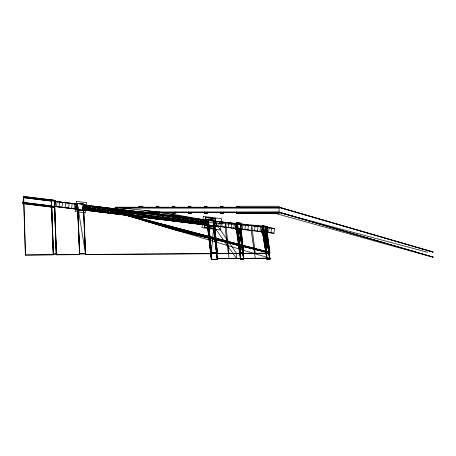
<?xml version="1.0" encoding="UTF-8"?>
<svg xmlns="http://www.w3.org/2000/svg" width="456" height="456" viewBox="0 0 456 456"><rect width="100%" height="100%" fill="white"/><g stroke="black" fill="none" stroke-linecap="round" stroke-linejoin="round"><path stroke-width="0.68" d="M211.305 253.553L214.263 220.151L208.244 219.41L211.305 253.553L85.637 254.431L77.406 204.043L23.558 197.431M50.627 206.032L50.536 206.762L53.722 207.155L53.814 206.42L53.683 207.104L50.587 206.722M51.26 200.834L51.351 200.104L54.538 200.492L56.401 254.636L79.572 254.476L77.486 203.359L83.505 204.1L85.637 254.431L85.637 253.741L79.572 253.787M50.741 206.602L50.884 205.833L22.942 202.447M53.42 254.841L51.511 200.309L53.42 254.841L25.371 255.035L23.581 197.619M53.648 206.215L53.603 207.001L50.69 206.642L50.781 205.912L22.937 202.492M23.541 197.568L51.386 200.988L51.471 200.258L54.384 200.611L56.265 254.824L79.714 254.659L77.605 203.513L83.402 204.18L82.621 210.564L76.785 209.845L76.927 209.076L53.608 206.163L53.523 206.899L50.793 206.562M54.401 201.221L54.486 200.532L51.391 200.155L53.284 254.659L25.371 255.035M54.178 206.237L54.76 201.495M54.897 206.323L55.478 201.58M56.55 206.528L57.131 201.786M58.989 206.825L59.571 202.088M61.993 207.195L62.575 202.453M65.293 207.6L65.875 202.857M68.594 208.004L69.175 203.268M71.598 208.375L72.179 203.632M74.037 208.671L74.619 203.935M75.69 208.876L76.272 204.134M76.694 203.895L76.038 209.213L76.939 209.321M76.409 208.962L76.99 204.225M77.566 203.461L79.714 254.659M82.582 210.512L83.351 204.22L85.5 254.619L211.493 253.735L211.441 253L217.233 252.96L217.233 253.696M83.448 204.972L83.556 204.054L77.446 203.308L76.631 209.965L82.741 210.718L82.855 209.8M84.16 204.812L83.511 210.13L82.604 210.016M84.246 210.13L84.879 204.995M85.261 210.142L85.865 205.223M85.352 210.267L85.984 205.132L84.149 204.904M87.455 209.617L87.877 206.175M87.404 210.358L87.997 205.531M88.225 210.461L88.817 205.633M88.35 209.731L88.772 206.283M89.171 210.626L89.775 205.702M90.026 210.729L90.63 205.804M92.397 210.832L92.956 206.277M92.431 210.98L93.024 206.146M93.252 211.077L93.845 206.249M94.204 211.242L94.808 206.317M94.985 211.339L95.589 206.414M97.459 211.595L98.051 206.762M98.274 211.744L98.872 206.864M99.419 211.88L100.024 206.961M100.12 211.966L100.725 207.047M102.48 212.211L103.079 207.383M102.6 211.39L103.005 208.118M103.307 212.314L103.9 207.48M103.426 211.578L103.854 208.135M104.789 212.542L105.393 207.617M105.41 212.616L106.014 207.697M107.548 212.086L107.964 208.728M107.508 212.832L108.1 207.999M108.425 212.108L108.813 208.916M108.328 212.975L108.927 208.101M110.301 213.22L110.905 208.295M110.836 213.283L111.441 208.363M112.535 213.448L113.128 208.614M113.35 213.596L113.954 208.717M115.932 213.91L116.536 208.985M116.383 213.967L116.987 209.042M117.562 214.063L118.155 209.23M117.671 213.248L118.064 210.051M118.378 214.212L118.976 209.332M121.666 214.616L122.271 209.692M122.026 214.656L122.63 209.737M122.59 214.679L122.692 213.858M123.08 210.672L123.183 209.851M123.411 214.782L123.513 213.961M123.907 210.775L124.004 209.948M127.48 215.329L128.085 210.404M127.617 215.3L127.714 214.474M128.107 211.288L128.21 210.467M127.754 215.363L128.358 210.438M128.438 215.397L128.541 214.576M128.928 211.39L129.031 210.569M132.645 215.916L132.742 215.095M133.135 211.909L133.237 211.082M133.357 216.053L133.961 211.128M133.465 216.019L133.568 215.192M133.956 212.006L134.058 211.185M133.54 216.07L134.144 211.151M137.666 216.532L137.769 215.711M138.162 212.524L138.259 211.704M138.493 216.634L138.59 215.813M138.983 212.627L139.086 211.801M139.279 216.777L139.884 211.852M139.365 216.788L139.969 211.863M142.694 217.147L142.796 216.326M143.19 213.14L143.287 212.319M143.52 217.25L143.617 216.429M144.01 213.243L144.113 212.422M145.15 217.637L145.772 212.576M145.213 217.506L145.817 212.581M146.832 217.66L146.935 216.834M147.322 213.647L147.425 212.827M147.653 217.757L147.755 216.936M148.149 213.75L148.246 212.929M150.97 218.213L151.574 213.288M151.061 218.225L151.666 213.3M151.859 218.276L151.962 217.455M152.35 214.269L152.452 213.442M152.68 218.378L152.783 217.552M153.176 214.366L153.273 213.545M156.801 218.926L157.405 214.006M156.978 218.948L157.582 214.029M157.708 218.994L157.81 218.173M158.198 214.987L158.3 214.16M161.914 219.507L162.011 218.686M162.404 215.5L162.507 214.679M162.587 219.638L163.191 214.713M162.735 219.61L162.838 218.789M163.225 215.602L163.328 214.782M162.855 219.672L163.459 214.747M166.936 220.128L167.038 219.302M167.432 216.115L167.534 215.295M167.762 220.225L167.859 219.404M168.253 216.218L168.355 215.397M168.31 220.339L168.914 215.42M168.674 220.385L169.279 215.466M171.958 220.79L172.556 215.91M172.79 220.846L173.383 216.013M172.927 220.105L173.337 216.765M173.958 221.035L174.562 216.11M174.403 221.092L175.007 216.167M177.059 220.613L177.47 217.267M176.985 221.405L177.583 216.532M177.811 221.462L178.41 216.628M177.954 220.727L178.364 217.381M179.504 221.719L180.109 216.794M180.04 221.781L180.644 216.856M182.012 222.026L182.611 217.147M182.839 222.078L183.432 217.25M184.931 222.38L185.535 217.461M185.546 222.46L186.151 217.535M187.045 222.596L187.638 217.763M187.866 222.699L188.459 217.865M190.22 223.03L190.825 218.11M190.921 223.115L191.526 218.196M192.13 222.471L192.552 219.022M192.067 223.258L192.666 218.378M192.894 223.315L193.486 218.481M193.025 222.579L193.447 219.136M195.35 223.662L195.955 218.737M196.131 223.759L196.735 218.834M197.1 223.828L197.693 219M198.001 223.104L198.406 219.832M197.921 223.93L198.514 219.097M200.309 224.272L200.914 219.347M201.17 224.375L201.774 219.456M202.122 224.449L202.72 219.615M202.948 224.546L203.541 219.718M204.961 224.95L205.593 219.815L207.423 220.043M205.08 224.854L205.684 219.934M206.066 225.087L206.699 219.952M207.434 219.946L206.785 225.264L207.685 225.378M217.455 258.746L217.461 259.487L211.305 259.527L207.434 225.982L207.52 225.292L211.481 258.791L207.679 225.127L82.627 209.777M237.331 223.913L213.967 221.04L217.187 253.747L240.728 253.582L237.422 223.183L240.152 223.514L243.481 253.559L267.022 253.393L263.517 226.387L266.247 226.717L266.156 227.453L274.54 228.479L273.959 233.221L265.574 232.189L269.81 258.888L267.056 258.911L262.844 231.859L239.48 228.986L243.521 259.071L240.768 259.094L236.749 228.65L213.385 225.783L217.227 259.259L211.521 259.299L207.628 225.817L207.725 225.133L211.527 258.66L207.765 224.073L208.324 219.513L214.16 220.231L217.278 253.65M22.92 202.629L213.539 226.033L217.415 259.441L211.35 259.481L207.856 224.084L208.392 219.604L214.058 220.311L217.187 253.747M217.227 259.259L213.294 226.512L214.058 220.299L217.187 253.65L240.637 253.49M217.415 259.441L213.539 226.033L236.618 258.615L236.527 253.376L214.177 220.835L217.369 253.513L266.834 253.165L263.357 226.182L266.452 226.558L269.946 252.453L266.828 252.476M213.95 225.851L214.531 221.114M214.901 220.864L214.252 226.182L213.351 226.073M214.673 225.942L215.255 221.2M216.326 226.142L216.908 221.405M218.766 226.444L219.347 221.701M221.77 226.814L222.351 222.072M228.365 227.624L228.952 222.881M231.374 227.994L231.956 223.252M233.808 228.291L234.395 223.548M235.467 228.496L236.048 223.753M236.185 228.581L236.767 223.845M240.768 259.094L236.749 228.65M240.044 229.054L240.625 224.318M240.768 229.146L241.349 224.403M242.421 229.351L243.002 224.608M244.861 229.647L245.442 224.905M247.864 230.018L248.446 225.275M254.465 230.827L255.046 226.085M257.469 231.198L258.05 226.455M259.909 231.494L260.49 226.757M261.562 231.699L262.143 226.957M262.28 231.785L262.861 227.048M267.056 258.911L262.844 231.859M209.27 238.283L115.989 212.342L178.923 230.998L268.493 252.601L269.81 258.888L265.574 232.189M266.144 232.264L266.726 227.521M266.863 232.349L267.444 227.607M268.516 232.554L269.097 227.812M270.955 232.851L271.537 228.114M214.263 220.151L217.369 253.513L217.415 252.778L211.253 252.818L211.265 253.741M53.278 253.969L56.396 253.946L56.401 254.636M217.369 252.823L211.305 252.863L208.244 219.41M53.42 254.106L56.259 254.083L56.265 254.824M79.709 253.924L85.494 253.884M217.187 253.006L211.487 253.046L208.403 219.615M237.422 223.183L240.722 252.841L243.475 252.823L240.152 223.514M263.517 226.387L267.016 252.658L269.764 252.641L116.992 212.245M266.925 253.302L243.572 253.468L243.567 252.732L240.631 252.749L240.682 253.536M217.221 258.518L240.762 258.358M239.48 228.986L243.515 258.335L267.056 258.17M217.318 258.609L240.671 258.449L240.677 259.185L243.612 259.162L243.607 258.427L266.965 258.267M217.409 258.751L266.874 258.404L266.874 259.094L269.992 259.071L265.648 233.13L265.438 226.438M269.901 258.979L266.965 259.002L267.011 258.216M138.407 206.277L143.218 206.277M156.026 206.277L159.15 206.277M172.106 206.277L175.229 206.277M188.191 206.277L191.315 206.277M204.271 206.277L207.394 206.277M220.356 206.277L223.474 206.277M236.436 206.277L279.112 206.277L279.112 213.442L236.436 213.442L236.436 212.143M139.348 206.642L142.283 206.642L142.283 207.377M156.813 206.642L158.363 206.642L158.363 207.377M205.057 206.642L206.608 206.642L206.608 207.377M222.693 206.642L221.137 206.642L221.183 207.423L206.562 207.423L206.562 206.688L205.103 206.688L205.103 207.423L190.483 207.423L190.528 206.642L188.972 206.642L188.972 207.377M172.938 206.688L174.397 206.688M190.483 206.688L189.018 206.688L189.018 207.423L174.397 207.423L174.443 206.642L172.892 206.642L172.938 207.423L158.317 207.423L158.317 206.688L156.858 206.688L156.858 207.423L142.238 207.423L142.238 206.688L139.393 206.688L139.393 207.423L115.944 207.241L117.072 212.479M221.183 206.688L222.648 206.688L222.648 207.423L237.268 207.423L237.223 206.642L238.773 206.642L238.727 207.423L279.294 207.474M237.268 206.688L238.727 206.688M269.992 259.071L268.493 252.419L245.961 247.049L116.08 212.479L115.22 207.241L279.249 207.241L433.166 252.191M114.901 208.118L279.129 208.141M116.269 212.017L279.112 212.017M116.08 212.291L237.017 245.003L115.944 212.291L139.393 212.291L139.393 213.032M142.238 212.291L156.858 212.291L156.716 213.169M158.272 212.291L172.938 212.291L172.892 213.077L174.443 213.077L174.397 212.291L189.018 212.291L189.018 213.032M206.517 212.291L221.183 212.291L221.137 213.077L222.693 213.077M139.439 212.986L142.186 212.986M156.904 212.986L158.272 212.986M174.352 212.986L172.984 212.986L172.984 212.245M189.069 212.986L190.437 212.986L190.437 212.245M205.149 212.986L206.517 212.986M222.602 212.986L221.228 212.986L221.228 212.245M238.682 212.986L237.314 212.986L237.314 212.245M139.348 213.077L142.283 213.077L142.283 212.342M156.813 213.077L158.363 213.077L158.363 212.342M205.057 213.077L206.608 213.077L206.608 212.342M139.257 213.169L139.257 212.479L139.211 213.214L142.42 213.214L142.42 212.479M172.801 213.169L172.801 212.479L172.756 213.214L174.585 213.214L174.585 212.479L174.54 213.169M221.046 213.169L221.046 212.479L221 213.214L222.83 213.214L222.83 212.479M238.864 212.479L238.864 213.169L237.08 213.214L237.08 212.479M172.231 213.322L175.11 213.322L175.11 211.937M191.189 213.322L188.311 213.322L188.311 211.937M220.476 213.322L223.355 213.322L223.355 211.937M278.992 213.322L236.561 213.322L236.561 211.937M83.761 210.102L115.721 210.279L132.667 212.479L157.115 219.108L266.452 226.558M115.22 207.241L162.991 212.479L208.346 220.584L265.529 226.444L266.874 258.404L262.553 232.748L265.648 233.13M23.661 196.593L55.227 200.469L54.378 207.343L22.817 203.467M237.262 222.978L240.358 223.355L243.658 252.641L240.54 252.658L237.262 222.978L240.546 253.354L240.494 252.613L243.703 252.59L243.664 253.331L240.358 223.355M51.551 200.361L54.281 200.697L54.196 201.427L77.56 204.294M83.317 204.248L77.651 203.553L76.887 209.766L82.553 210.461M77.594 204.003L76.579 203.798L75.907 209.275L76.933 209.401M83.26 204.698L84.292 204.744L84.092 206.386L83.072 206.255M208.335 220.06L207.326 219.849L207.121 221.491L208.147 221.616M214.012 220.67L215.038 220.795M54.298 201.347L77.571 204.202M208.324 220.242L207.543 220.151L207.406 221.251L208.192 221.348M23.53 197.659L51.465 201.09M240.061 224.249L263.425 227.116M274.54 228.479L199.751 219.399L144.466 210.25M93.007 206.363L93.811 206.465M197.676 219.216L198.48 219.313M83.129 205.673L208.227 221.035M84.856 206.026L206.465 220.955M83.089 205.987L83.876 206.083L84.007 204.983L83.226 204.886L208.318 220.305L211.493 253.735M83.077 206.18L83.978 206.289M207.252 221.428L208.153 221.536M82.969 206.995L208.067 222.351M82.878 207.725L207.976 223.087M82.798 208.455L83.824 208.58L83.619 210.222L82.599 210.096M207.873 223.816L206.853 223.691L206.653 225.327L207.674 225.452M82.787 208.54L83.687 208.648M206.961 223.788L207.868 223.896M82.753 208.723L83.539 208.82L83.402 209.925L82.616 209.828M207.856 224.084L207.07 223.987L206.933 225.093L207.719 225.184M84.48 209.122L206.089 224.05M83.499 209.139L207.03 224.306M92.465 210.757L93.269 210.86M197.135 223.611L197.938 223.708M53.688 206.266L76.876 209.116M213.34 226.147L214.366 226.273M207.628 225.817L213.294 226.512M236.658 229.385L239.389 229.716M262.759 232.588L265.483 232.925M76.682 209.925L82.701 210.666M207.434 225.982L213.454 226.717M239.548 229.921L243.703 259.253L240.586 259.276L236.453 229.545L239.548 229.921L243.698 258.563M273.959 233.221L199.489 223.822L127.629 212.342L143.378 220.379L269.804 258.153M157.172 219.114L116.08 212.479L279.249 212.291L433.2 257.104L279.294 212.245L238.727 212.291L238.773 213.077L237.223 213.077L237.268 212.291L222.648 212.291L222.648 213.032M157.115 219.108L116.257 212.479L116.08 207.241L117.22 212.479M234.749 212.262L238.91 213.214M116.126 212.479L237.337 244.946L268.493 252.419M115.944 212.291L245.961 247.049M115.898 212.245L116.269 212.342M266.247 226.717L269.77 253.376L143.378 220.379L125.679 212.342M116.947 212.291L269.781 252.459M279.112 212.479L427.728 252.333M116.69 212.479L237.337 244.946M271.257 212.228L433.154 257.241L279.249 212.291M209.241 237.992L117.072 212.342L173.998 229.528L269.855 252.55L266.925 252.567L266.977 253.348M209.241 238.021L116.941 212.245M279.066 207.241L433.12 252.008L279.226 207.474M117.226 212.291L269.946 252.453L266.783 252.43L266.788 253.165M268.641 252.419L270.043 259.116L266.828 259.139L266.823 258.404M262.553 232.748L266.874 259.094M255.286 258.256L251.165 230.422L251.746 225.68L255.252 253.479M236.453 229.545L240.54 259.321L243.749 259.299L243.743 258.563M266.156 227.453L269.77 253.376M263.357 226.182L266.834 253.165L266.315 247.893L266.013 226.507M228.992 258.438L225.07 227.219L225.652 222.477L228.958 253.661M83.266 204.949L85.5 254.619M77.406 204.043L79.572 254.476M54.486 200.532L56.396 253.946M54.332 200.651L56.259 254.083M51.306 200.839L53.284 254.659M23.74 197.454L25.507 254.853M267.016 252.658L267.022 253.393M243.521 252.778L243.481 253.559M243.515 258.335L243.567 259.116M240.722 252.841L240.728 253.582M217.267 258.563L217.318 259.35L211.441 259.39L211.436 258.66L211.487 259.344M238.864 206.551L238.864 207.241L238.91 206.505L237.08 206.505L237.08 207.241M237.131 206.551L237.131 207.241M237.131 212.479L237.131 213.169M223.474 212.143L223.474 213.442L220.356 213.442L220.356 212.143M222.784 207.241L222.83 206.505L221 206.505L221 207.241L221.046 206.551M207.394 212.143L207.394 213.442L204.271 213.442L204.271 212.143M207.269 211.937L207.269 213.322L204.396 213.322L204.396 211.937M206.699 207.241L206.75 206.505L204.921 206.505L204.966 207.241M206.75 212.479L206.75 213.214L204.921 213.214L204.921 212.479M206.517 212.245L206.562 213.032M205.103 213.032L205.103 212.291L190.483 212.291L190.528 213.077L188.972 213.077L188.972 212.342M191.315 212.143L191.315 213.442L188.191 213.442L188.191 212.143M190.665 207.241L190.665 206.505L188.835 206.505L188.835 207.241M190.665 212.479L190.665 213.214L188.835 213.214L188.881 212.479M190.619 206.551L190.619 207.241M190.619 212.479L190.619 213.169M175.229 212.143L175.229 213.442L172.106 213.442L172.106 212.143M174.54 206.551L174.54 207.241L174.585 206.505L172.756 206.505L172.756 207.241L172.801 206.551M159.15 212.143L159.15 213.442L156.026 213.442L156.026 212.143M159.024 211.937L159.024 213.322L156.146 213.322L156.146 211.937M158.454 207.241L158.5 206.505L156.67 206.505L156.67 207.241M158.454 212.479L158.5 213.214L156.67 213.214L156.67 212.479M158.272 212.245L158.317 213.032M156.904 212.245L156.858 213.032M156.716 206.551L156.813 207.377M143.218 212.143L143.218 213.442L138.407 213.442L138.407 212.143M143.099 211.937L143.099 213.322L138.533 213.322L138.533 211.937M142.882 211.937L142.882 213.442M142.375 207.241L142.42 206.505L139.211 206.505L139.211 207.241L139.257 206.551M142.186 212.245L142.238 213.032M139.023 212.143L139.023 213.442M23.672 196.473L22.8 203.587L54.486 207.48L55.364 200.361L23.672 196.473M76.465 201.415L75.217 211.567L85.483 212.827L86.725 202.675L76.465 201.415M84.97 205.109L84.366 210.034L205.975 224.968L206.579 220.043L84.97 205.109M203.365 216.418L201.98 227.704L220.242 229.949L221.627 218.663L203.365 216.418M205.462 217.25L204.214 227.407L214.48 228.667L215.728 218.51L205.462 217.25M205.833 217.723L204.687 227.037L214.109 228.194L215.255 218.88L205.833 217.723M236.453 222.596L235.581 229.716L240.358 230.303L241.23 223.183L236.453 222.596M236.561 222.733L235.718 229.607L240.249 230.166L241.093 223.292L236.561 222.733M262.553 225.8L261.676 232.919L266.452 233.506L267.324 226.387L262.553 225.8M262.656 225.942L261.812 232.811L266.344 233.369L267.188 226.495L262.656 225.942"/></g></svg>
